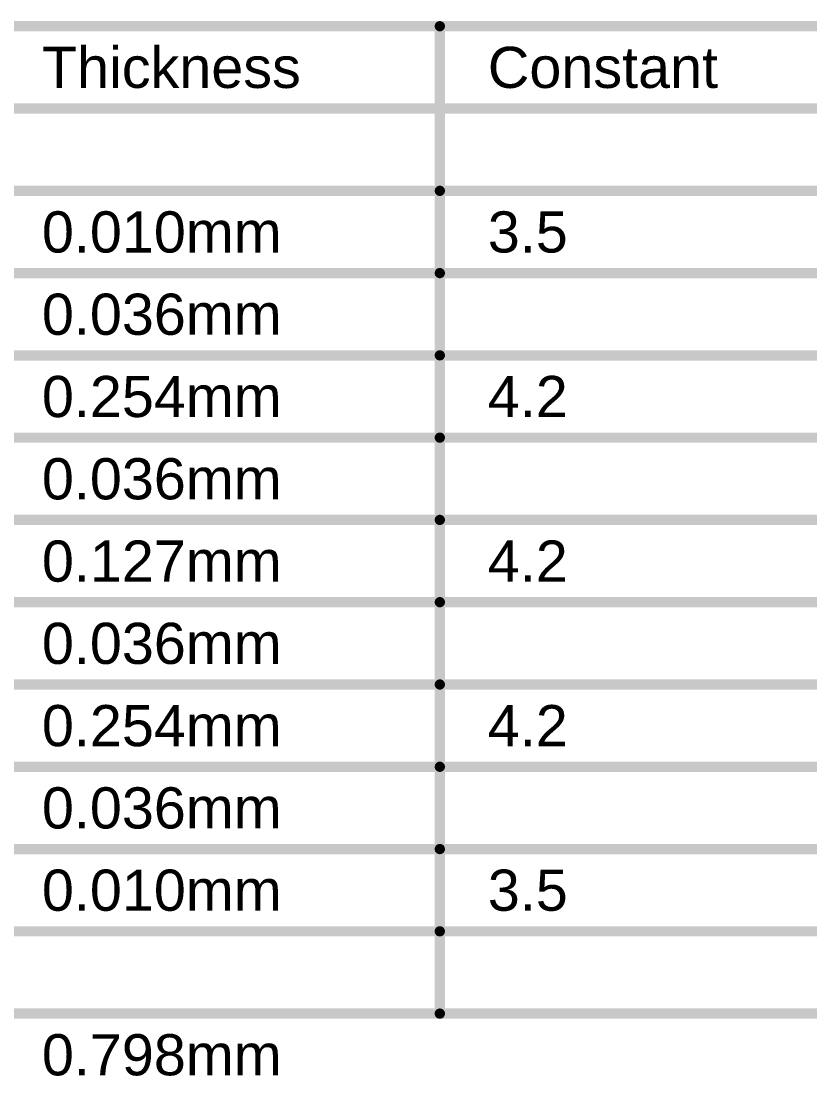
# Model space of a CAD drawing. Header units: inches. Extents: x -0.5 to 14, y -0.2 to 4.7.
# Drawn here: x 1.73 to 2.879, y 3.174 to 4.713 of the extents above; entities that cross this region are included whole.
import ezdxf

# ---------------------------------------------------------------- set-up
doc = ezdxf.new("R2010")
doc.units = ezdxf.units.IN
doc.header["$MEASUREMENT"] = 0
doc.layers.add('Dimensions', color=6, linetype='Continuous')
doc.styles.add('Arial', font='', dxfattribs={"height": 0.2})
doc.styles.get('Arial').set_extended_font_data('Arial')

msp = doc.modelspace()

# ---------------------------------------------------------------- linework, layer by layer
at = {"layer": 'Dimensions'}
for points in [[(-0.5094, 4.705, 0.015, 0.015, 0), (4.0294, 4.705, 0.015, 0.015, 0)], [(2.3398, 3.265, 0.015, 0.015, 0), (2.3398, 4.705, 0.015, 0.015, 0)], [(-0.5094, 4.585, 0.015, 0.015, 0), (4.0294, 4.585, 0.015, 0.015, 0)], [(1.69, 4.465, 0.015, 0.015, 0), (2.3398, 4.465, 0.015, 0.015, 0)], [(2.3398, 4.465, 0.015, 0.015, 0), (2.9097, 4.465, 0.015, 0.015, 0)], [(1.69, 4.345, 0.015, 0.015, 0), (2.3398, 4.345, 0.015, 0.015, 0)], [(2.3398, 4.345, 0.015, 0.015, 0), (2.9097, 4.345, 0.015, 0.015, 0)], [(1.69, 4.225, 0.015, 0.015, 0), (2.3398, 4.225, 0.015, 0.015, 0)], [(2.3398, 4.225, 0.015, 0.015, 0), (2.9097, 4.225, 0.015, 0.015, 0)], [(1.69, 4.105, 0.015, 0.015, 0), (2.3398, 4.105, 0.015, 0.015, 0)], [(2.3398, 4.105, 0.015, 0.015, 0), (2.9097, 4.105, 0.015, 0.015, 0)], [(1.69, 3.985, 0.015, 0.015, 0), (2.3398, 3.985, 0.015, 0.015, 0)], [(2.3398, 3.985, 0.015, 0.015, 0), (2.9097, 3.985, 0.015, 0.015, 0)], [(1.69, 3.865, 0.015, 0.015, 0), (2.3398, 3.865, 0.015, 0.015, 0)], [(2.3398, 3.865, 0.015, 0.015, 0), (2.9097, 3.865, 0.015, 0.015, 0)], [(1.69, 3.745, 0.015, 0.015, 0), (2.3398, 3.745, 0.015, 0.015, 0)], [(2.3398, 3.745, 0.015, 0.015, 0), (2.9097, 3.745, 0.015, 0.015, 0)], [(1.69, 3.625, 0.015, 0.015, 0), (2.3398, 3.625, 0.015, 0.015, 0)], [(2.3398, 3.625, 0.015, 0.015, 0), (2.9097, 3.625, 0.015, 0.015, 0)], [(1.69, 3.505, 0.015, 0.015, 0), (2.3398, 3.505, 0.015, 0.015, 0)], [(2.3398, 3.505, 0.015, 0.015, 0), (2.9097, 3.505, 0.015, 0.015, 0)], [(1.69, 3.385, 0.015, 0.015, 0), (2.3398, 3.385, 0.015, 0.015, 0)], [(2.3398, 3.385, 0.015, 0.015, 0), (2.9097, 3.385, 0.015, 0.015, 0)], [(1.69, 3.265, 0.015, 0.015, 0), (2.3398, 3.265, 0.015, 0.015, 0)], [(2.3398, 3.265, 0.015, 0.015, 0), (2.9097, 3.265, 0.015, 0.015, 0)]]:
    msp.add_lwpolyline(points, format="xyseb", dxfattribs=at)
for points in [[(2.3361, 4.705, 0.0075, 0.0075, 1), (2.3436, 4.705, 0.0075, 0.0075, 1)], [(2.3361, 4.465, 0.0075, 0.0075, 1), (2.3436, 4.465, 0.0075, 0.0075, 1)], [(2.3361, 4.465, 0.0075, 0.0075, 1), (2.3436, 4.465, 0.0075, 0.0075, 1)], [(2.3361, 4.345, 0.0075, 0.0075, 1), (2.3436, 4.345, 0.0075, 0.0075, 1)], [(2.3361, 4.345, 0.0075, 0.0075, 1), (2.3436, 4.345, 0.0075, 0.0075, 1)], [(2.3361, 4.225, 0.0075, 0.0075, 1), (2.3436, 4.225, 0.0075, 0.0075, 1)], [(2.3361, 4.225, 0.0075, 0.0075, 1), (2.3436, 4.225, 0.0075, 0.0075, 1)], [(2.3361, 4.105, 0.0075, 0.0075, 1), (2.3436, 4.105, 0.0075, 0.0075, 1)], [(2.3361, 4.105, 0.0075, 0.0075, 1), (2.3436, 4.105, 0.0075, 0.0075, 1)], [(2.3361, 3.985, 0.0075, 0.0075, 1), (2.3436, 3.985, 0.0075, 0.0075, 1)], [(2.3361, 3.985, 0.0075, 0.0075, 1), (2.3436, 3.985, 0.0075, 0.0075, 1)], [(2.3361, 3.865, 0.0075, 0.0075, 1), (2.3436, 3.865, 0.0075, 0.0075, 1)], [(2.3361, 3.865, 0.0075, 0.0075, 1), (2.3436, 3.865, 0.0075, 0.0075, 1)], [(2.3361, 3.745, 0.0075, 0.0075, 1), (2.3436, 3.745, 0.0075, 0.0075, 1)], [(2.3361, 3.745, 0.0075, 0.0075, 1), (2.3436, 3.745, 0.0075, 0.0075, 1)], [(2.3361, 3.625, 0.0075, 0.0075, 1), (2.3436, 3.625, 0.0075, 0.0075, 1)], [(2.3361, 3.625, 0.0075, 0.0075, 1), (2.3436, 3.625, 0.0075, 0.0075, 1)], [(2.3361, 3.505, 0.0075, 0.0075, 1), (2.3436, 3.505, 0.0075, 0.0075, 1)], [(2.3361, 3.505, 0.0075, 0.0075, 1), (2.3436, 3.505, 0.0075, 0.0075, 1)], [(2.3361, 3.385, 0.0075, 0.0075, 1), (2.3436, 3.385, 0.0075, 0.0075, 1)], [(2.3361, 3.385, 0.0075, 0.0075, 1), (2.3436, 3.385, 0.0075, 0.0075, 1)], [(2.3361, 3.265, 0.0075, 0.0075, 1), (2.3436, 3.265, 0.0075, 0.0075, 1)], [(2.3361, 3.265, 0.0075, 0.0075, 1), (2.3436, 3.265, 0.0075, 0.0075, 1)], [(2.3361, 3.265, 0.0075, 0.0075, 1), (2.3436, 3.265, 0.0075, 0.0075, 1)]]:
    msp.add_lwpolyline(points, format="xyseb", close=True, dxfattribs=at)

# ---------------------------------------------------------------- texts
at = {"layer": 'Dimensions', "style": 'Arial'}
for s, p in [('Thickness', (1.76, 4.615)), ('Constant', (2.4098, 4.615)), ('0.010mm', (1.76, 4.375)), ('3.5', (2.4098, 4.375)), ('0.036mm', (1.76, 4.255)), ('0.254mm', (1.76, 4.135)), ('4.2', (2.4098, 4.135)), ('0.036mm', (1.76, 4.015)), ('0.127mm', (1.76, 3.895)), ('4.2', (2.4098, 3.895)), ('0.036mm', (1.76, 3.775)), ('0.254mm', (1.76, 3.655)), ('4.2', (2.4098, 3.655)), ('0.036mm', (1.76, 3.535)), ('0.010mm', (1.76, 3.415)), ('3.5', (2.4098, 3.415)), ('0.798mm', (1.76, 3.175))]:
    msp.add_text(s, height=0.06, dxfattribs=at).set_placement(p)

doc.saveas('drawing.dxf')
